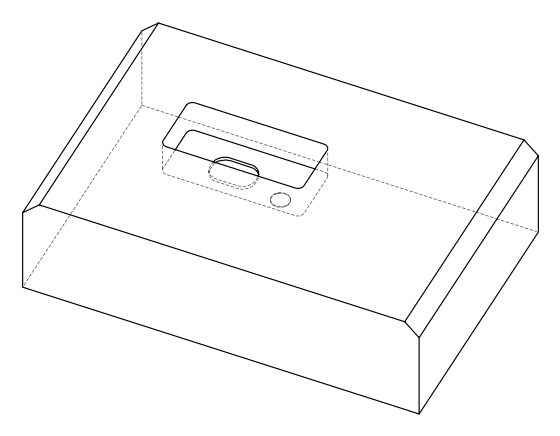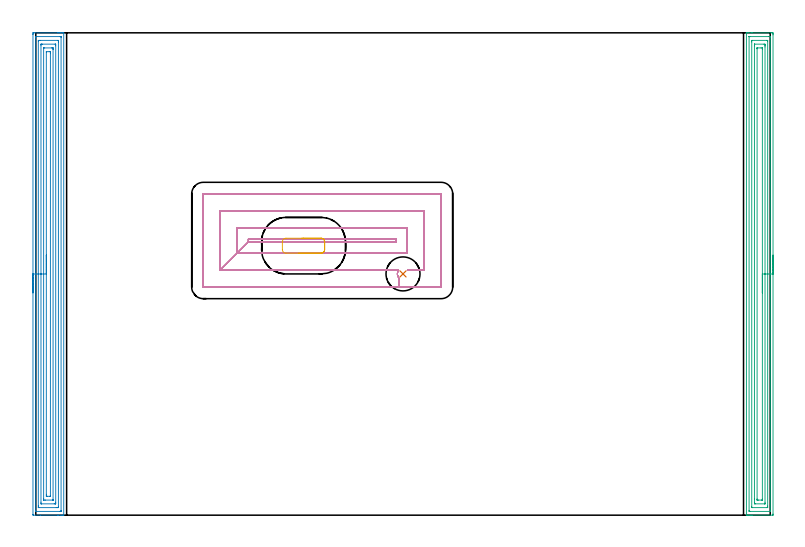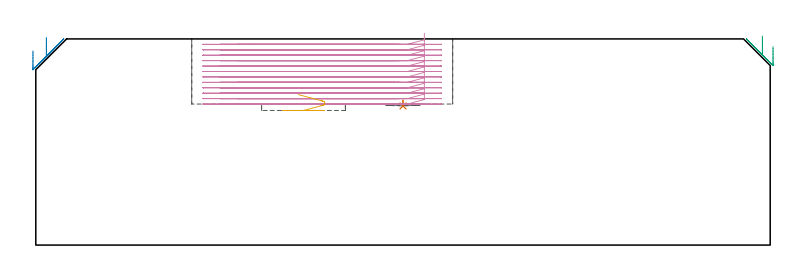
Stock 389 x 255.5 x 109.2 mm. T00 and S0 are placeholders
(PLAN: 5 operations, 3 tool changes, 49.6 min)
(1 INDEXABLE_INSERT_DRILL_BLIND_HOLE_FROM_SOLID | STEP1POCKET | NXT0302_007 | 0.02 min | 8965 mm3)
(2 AREA_MILL | FG_CHAMFER_SURFACE | UGT0205_001 | 12.58 min | 33942 mm3)
(3 AREA_MILL_1 | FG_CHAMFER_SURFACE_1 | UGT0205_001 | 10.54 min | 25393 mm3)
(4 MILL_RECTANGULAR_POCKET | POCKET_RECTANGULAR_STRAIGHT | NXT0201_011 | Follow Part, ap 3, ae 75% | 26.23 min | 283860 mm3)
(5 MILL_RECTANGULAR_POCKET_1 | POCKET_RECTANGULAR_STRAIGHT_1 | UGT0201_105 | Follow Part, ap 5.5, ae 75% | 0.26 min | 4031 mm3)
(TOOL NXT0302_007 | Index. Insert Drill 18mm [880-D1800L25-05] | D18 PA176 FL90 Z2)
(TOOL UGT0205_001 | Chamfer Mill 20 x 3 x 45 deg. | D20 FL50 Z2)
(TOOL NXT0201_011 | ENDMILL 12mm [2P460-1200-NA 1630] | D12 FL38 Z6)
(TOOL UGT0201_105 | End Mill 22 mm | D22 FL25 Z2)
(OP 1 INDEXABLE_INSERT_DRILL_BLIND_HOLE_FROM_SOLID)
G17 G21 G94 G90
T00 M6
G54
G17 G0 G90 X194.5 Y127.8 S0 M3
G43 Z119.2 H1
G94 G81 G98 Z73.7 F250. R76.7
G80
M5
M2
(OP 2 AREA_MILL)
G17 G21 G94 G90
T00 M6
G54
G17 G0 G90 X-1.5 Y117.75 S1061 M3
G43 Z119.2 H0
Z102.9
G94 G1 Y117.788 Z102.028 F250.
Y117.902 Z101.164
Y118.091 Z100.312
Y118.353 Z99.48
Y118.687 Z98.674
Y119.09 Z97.9
Y119.559 Z97.164
Y120.09 Z96.472
Y120.679 Z95.829
Y121.322 Z95.24
Y122.014 Z94.708
Y122.75 Z94.24
Y123.524 Z93.837
Y124.33 Z93.503
Y125.162 Z93.241
Y126.014 Z93.052
Y126.878 Z92.938
Y127.75 Z92.9
Y254.586
X-1.499 Y254.897 Z92.901
X-1.493 Y255.471 Z92.904
X-1.492 Y255.493 Z92.906
X-0.92 Y255.5 Z93.477
X11.548 Z105.942
X12.126 Z106.523
X12.439 Z106.835
X13.017 Z107.413
X13.33 Z107.725
X13.955 Z108.354
X14.393 Z108.793
X14.755 Y255.493 Z109.146
X14.797 Y255.49 Z109.188
X14.8 Y255.343 Z109.2
Y0.157
X14.797 Y0.01 Z109.188
X14.755 Y0.007 Z109.146
X14.393 Y0. Z108.792
X13.955 Z108.354
X13.33 Z107.725
X12.126 Z106.523
X11.548 Z105.942
X2.526 Z96.923
X-1.153 Z93.244
X-1.21 Y0.001 Z93.187
X-1.492 Y0.01 Z92.906
X-1.499 Y0.291 Z92.899
Y0.317
X-1.5 Y127.75 Z92.9
X-0.086 Z94.314
Y253.169
X-0.085 Y253.225 Z94.315
X-0.081 Y253.337 Z94.319
X-0.071 Y253.49 Z94.329
X-0.03 Y253.493 Z94.37
X0.475 Y253.5 Z94.875
X12.944 Y253.499 Z107.344
X13.33 Y253.493 Z107.73
X13.378 Y253.49 Z107.778
X13.384 Y253.281 Z107.784
X13.385 Y253.169 Z107.785
X13.386 Y2.331 Z107.786
X13.385 Y2.275 Z107.785
X13.381 Y2.163 Z107.781
X13.371 Y2.01 Z107.771
X13.33 Y2.007 Z107.73
X12.825 Y2.001 Z107.225
X0.356 Z94.756
X-0.03 Y2.007 Z94.37
X-0.078 Y2.01 Z94.322
X-0.084 Y2.219 Z94.316
X-0.085 Y2.331 Z94.315
X-0.086 Y127.75 Z94.314
X1.328 Z95.728
X1.329 Y250.86 Z95.729
X1.331 Y251.328 Z95.731
X1.333 Y251.434 Z95.733
X1.335 Y251.478 Z95.735
X1.409 Y251.49 Z95.809
X1.582 Y251.498 Z95.982
X1.752 Y251.499 Z96.152
X2.471 Y251.5 Z96.871
X11.72 Y251.499 Z106.12
X11.834 Y251.497 Z106.234
X11.925 Y251.49 Z106.325
X11.965 Y251.485 Z106.365
X11.967 Y251.468 Z106.367
X11.969 Y251.328 Z106.369
X11.971 Y250.904 Z106.371
X11.972 Y250.436 Z106.372
X11.971 Y4.64 Z106.371
X11.969 Y4.172 Z106.369
X11.967 Y4.066 Z106.367
X11.965 Y4.022 Z106.365
X11.891 Y4.01 Z106.291
X11.718 Y4.002 Z106.118
X11.548 Y4.001 Z105.948
X10.829 Y4. Z105.229
X1.58 Y4.001 Z95.98
X1.466 Y4.003 Z95.866
X1.375 Y4.01 Z95.775
X1.335 Y4.015 Z95.735
X1.333 Y4.032 Z95.733
X1.33 Y4.172 Z95.73
X1.329 Y4.596 Z95.729
X1.328 Y5.064 Z95.728
Y127.75
X2.743 Z97.143
Y248.651
X2.748 Y249.438 Z97.148
X2.749 Y249.486 Z97.149
X2.792 Y249.49 Z97.192
X2.898 Y249.495 Z97.298
X3.109 Y249.498 Z97.509
X3.533 Y249.5 Z97.933
X10.21 Y249.499 Z104.61
X10.409 Y249.496 Z104.809
X10.508 Y249.492 Z104.908
X10.55 Y249.489 Z104.95
X10.557 Y248.651 Z104.957
Y6.849
X10.552 Y6.062 Z104.952
X10.551 Y6.014 Z104.951
X10.508 Y6.01 Z104.908
X10.402 Y6.005 Z104.802
X10.191 Y6.002 Z104.591
X9.767 Y6. Z104.167
X3.091 Y6.001 Z97.491
X2.891 Y6.004 Z97.291
X2.792 Y6.008 Z97.192
X2.75 Y6.011 Z97.15
X2.743 Y6.849 Z97.143
Y127.75
X4.157 Z98.557
Y247.134
X4.159 Y247.401 Z98.559
X4.161 Y247.476 Z98.561
X4.164 Y247.491 Z98.564
X4.168 Y247.494 Z98.568
X4.187 Y247.498 Z98.587
X4.265 Y247.499 Z98.665
X4.423 Y247.5 Z98.823
X8.245 Z102.645
X8.877 Y247.499 Z103.277
X9.137 Y247.498 Z103.537
X9.141 Y247.495 Z103.541
X9.142 Y247.493 Z103.542
X9.143 Y246.867 Z103.543
Y246.6
Y8.366
X9.141 Y8.099 Z103.541
X9.139 Y8.024 Z103.539
X9.136 Y8.009 Z103.536
X9.132 Y8.006 Z103.532
X9.113 Y8.003 Z103.513
X9.035 Y8.001 Z103.435
X8.877 Y8. Z103.277
X5.055 Z99.455
X4.423 Y8.001 Z98.823
X4.163 Y8.002 Z98.563
X4.159 Y8.005 Z98.559
X4.158 Y8.007 Z98.558
X4.157 Y8.633 Z98.557
Y8.9
Y127.75
X5.571 Z99.971
X5.572 Y245.082 Z99.972
X5.574 Y245.4 Z99.974
X5.576 Y245.478 Z99.976
X5.577 Y245.489 Z99.977
X5.599 Y245.493 Z99.999
X5.649 Y245.497 Z100.049
X5.788 Y245.5 Z100.188
X7.095 Z101.495
X7.571 Y245.498 Z101.971
X7.697 Y245.491 Z102.097
X7.722 Y245.489 Z102.122
X7.724 Y245.445 Z102.124
X7.727 Y245.342 Z102.127
X7.728 Y245.082 Z102.128
X7.729 Y244.448 Z102.129
X7.728 Y10.418 Z102.128
X7.726 Y10.1 Z102.126
X7.724 Y10.022 Z102.124
X7.723 Y10.011 Z102.123
X7.701 Y10.007 Z102.101
X7.651 Y10.003 Z102.051
X7.512 Y10. Z101.912
X6.205 Z100.605
X5.729 Y10.002 Z100.129
X5.603 Y10.009 Z100.003
X5.578 Y10.011 Z99.978
X5.576 Y10.055 Z99.976
X5.573 Y10.158 Z99.973
X5.572 Y10.418 Z99.972
X5.571 Y11.052 Z99.971
Y127.75
Y128.622 Z100.009
Y129.487 Z100.123
Y130.338 Z100.312
Y131.17 Z100.574
Y131.976 Z100.908
Y132.75 Z101.311
Y133.486 Z101.78
Y134.178 Z102.311
Y134.821 Z102.9
Y135.41 Z103.543
Y135.942 Z104.235
Y136.41 Z104.971
Y136.813 Z105.745
Y137.147 Z106.551
Y137.409 Z107.383
Y137.598 Z108.235
Y137.712 Z109.1
Y137.75 Z109.971
G0 Z119.2
M5
M2
(OP 3 AREA_MILL_1)
G17 G21 G94 G90
T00 M6
G54
G17 G0 G90 X390.5 Y137.75 S1061 M3
G43 Z119.2 H0
Z105.1
G94 G1 Y137.712 Z104.228 F250.
Y137.598 Z103.364
Y137.409 Z102.512
Y137.147 Z101.68
Y136.813 Z100.874
Y136.41 Z100.1
Y135.942 Z99.364
Y135.41 Z98.672
Y134.821 Z98.029
Y134.178 Z97.44
Y133.486 Z96.908
Y132.75 Z96.44
Y131.976 Z96.037
Y131.17 Z95.703
Y130.338 Z95.441
Y129.486 Z95.252
Y128.622 Z95.138
Y127.75 Z95.1
Y0.603
X390.495 Y0.155 Z95.103
X390.492 Y0.01 Z95.106
X390.342 Y0. Z95.255
X379.486 Z106.108
X378.914 Z106.682
X378.605 Z106.991
X378.033 Z107.563
X377.724 Z107.871
X377.106 Z108.494
X376.843 Z108.756
X376.71 Z108.889
X376.433 Y0.01 Z109.166
X376.407 Y0.058 Z109.193
X376.4 Y0.157 Z109.2
Y255.343
X376.406 Y255.49 Z109.193
X376.711 Y255.5 Z108.888
X377.106 Z108.494
X377.724 Z107.871
X378.914 Z106.682
X379.486 Z106.108
X389.462 Z96.135
X390.057 Y255.495 Z95.541
X390.492 Y255.49 Z95.106
X390.495 Y255.341 Z95.103
X390.499 Y254.897 Z95.101
X390.5 Y254.448 Z95.1
Y127.75
X389.086 Z96.514
X389.085 Y2.087 Z96.515
X389.084 Y2.037 Z96.516
X389.081 Y2.014 Z96.519
X389.079 Y2.01 Z96.521
X389.059 Y2.007 Z96.541
X388.676 Y2.001 Z96.924
X378.605 Z106.995
X378.103 Y2.003 Z107.497
X377.907 Y2.01 Z107.693
X377.821 Y2.029 Z107.779
X377.816 Y2.295 Z107.784
X377.815 Y2.387 Z107.785
Y253.413
X377.816 Y253.463 Z107.784
X377.819 Y253.486 Z107.781
X377.821 Y253.49 Z107.779
X377.841 Y253.492 Z107.759
X378.224 Y253.499 Z107.376
X388.295 Z97.305
X388.797 Y253.497 Z96.803
X388.992 Y253.49 Z96.608
X389.079 Y253.471 Z96.521
X389.084 Y253.205 Z96.516
X389.085 Y253.113 Z96.515
X389.086 Y127.75 Z96.514
X387.672 Z97.928
X387.671 Y4.803 Z97.929
X387.669 Y4.172 Z97.931
X387.666 Y4.042 Z97.934
X387.665 Y4.017 Z97.935
X387.639 Y4.01 Z97.961
X387.581 Y4.003 Z98.019
X387.414 Y4.001 Z98.186
X379.655 Z105.945
X379.486 Y4.005 Z106.114
X379.317 Y4.01 Z106.283
X379.235 Y4.024 Z106.365
X379.232 Y4.085 Z106.368
X379.23 Y4.172 Z106.37
X379.229 Y4.432 Z106.371
Y250.697
X379.231 Y251.328 Z106.369
X379.234 Y251.458 Z106.366
X379.235 Y251.483 Z106.365
X379.261 Y251.49 Z106.339
X379.319 Y251.497 Z106.281
X379.486 Y251.499 Z106.114
X387.245 Z98.355
X387.414 Y251.495 Z98.186
X387.583 Y251.49 Z98.017
X387.665 Y251.476 Z97.935
X387.668 Y251.415 Z97.932
X387.67 Y251.328 Z97.93
X387.671 Y251.068 Z97.929
X387.672 Y127.75 Z97.928
X386.257 Z99.343
Y6.849
X386.254 Y6.239 Z99.346
X386.25 Y6.033 Z99.35
X386.248 Y6.009 Z99.352
X386.228 Y6.007 Z99.372
X386.176 Y6.003 Z99.424
X386.071 Y6.001 Z99.529
X381.204 Y6. Z104.396
X380.823 Y6.01 Z104.777
X380.649 Y6.02 Z104.951
X380.648 Y6.119 Z104.952
X380.644 Y6.568 Z104.956
X380.643 Y8.633 Z104.957
Y248.651
X380.646 Y249.261 Z104.954
X380.65 Y249.467 Z104.95
X380.652 Y249.491 Z104.948
X380.672 Y249.493 Z104.928
X380.724 Y249.497 Z104.876
X380.829 Y249.499 Z104.771
X385.696 Z99.904
X386.077 Y249.49 Z99.523
X386.251 Y249.48 Z99.349
X386.252 Y249.381 Z99.348
X386.256 Y248.932 Z99.344
X386.257 Y248.651 Z99.343
Y248.038
Y127.75
X384.843 Z100.757
Y8.488
X384.842 Y8.342 Z100.758
X384.836 Y8.052 Z100.764
X384.833 Y8.008 Z100.767
X384.829 Y8.005 Z100.771
X384.81 Y8.002 Z100.79
X384.771 Y8. Z100.829
X384.515 Z101.085
X382.754 Z102.846
X382.129 Y8.003 Z103.471
X382.088 Y8.006 Z103.512
X382.071 Y8.009 Z103.529
X382.064 Y8.124 Z103.536
X382.059 Y8.415 Z103.541
X382.057 Y8.56 Z103.543
Y247.012
X382.058 Y247.158 Z103.542
X382.064 Y247.448 Z103.536
X382.067 Y247.492 Z103.533
X382.071 Y247.495 Z103.529
X382.09 Y247.498 Z103.51
X382.129 Y247.5 Z103.471
X382.385 Z103.215
X384.146 Z101.454
X384.771 Y247.497 Z100.829
X384.812 Y247.494 Z100.788
X384.829 Y247.491 Z100.771
X384.836 Y247.376 Z100.764
X384.841 Y247.085 Z100.759
X384.843 Y246.94 Z100.757
Y127.75
Y126.878 Z100.795
Y126.014 Z100.909
Y125.162 Z101.098
Y124.33 Z101.36
Y123.524 Z101.694
Y122.75 Z102.097
Y122.014 Z102.565
Y121.322 Z103.096
Y120.679 Z103.686
Y120.09 Z104.329
Y119.558 Z105.021
Y119.09 Z105.757
Y118.687 Z106.531
Y118.353 Z107.337
Y118.091 Z108.169
Y117.902 Z109.02
Y117.788 Z109.885
Y117.75 Z110.757
G0 Z119.2
M5
M2
(OP 4 MILL_RECTANGULAR_POCKET)
G17 G21 G94 G90
T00 M6
G54
G17 G0 G90 X205.8 Y142.643 S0 M3
G43 Z119.2 H1
Z112.2
G94 G1 Y129.7 Z108.732 F250.
X196.817 Z106.325
X205.8 F500.
Y161.3
X97.6
Y129.7
X112.6 Y144.7
X190.8
Y146.3
X112.6
Y144.7
X106.6 Y138.7
X196.8
Y152.3
X106.6
Y138.7
X97.6 Y129.7
X192.188
G3 X191.553 Y127.273 R3.031
X191.67 Y126.812 R3.031
X192.188 Y125.9 R3.046
G1 Y120.7
X214.7
X214.755 Y120.705
X214.795 Y120.745
X214.8 Y120.8
Y170.2
X214.795 Y170.255
X214.755 Y170.295
X214.7 Y170.3
X88.7
X88.645 Y170.295
X88.605 Y170.255
X88.6 Y170.2
Y120.8
X88.605 Y120.745
X88.645 Y120.705
X88.7 Y120.7
X192.188
X193.188
G0 X205.8 Y142.643 Z109.325
G1 Y129.7 Z105.857 F250.
X196.817 Z103.45
X205.8 F500.
Y161.3
X97.6
Y129.7
X112.6 Y144.7
X190.8
Y146.3
X112.6
Y144.7
X106.6 Y138.7
X196.8
Y152.3
X106.6
Y138.7
X97.6 Y129.7
X192.188
G3 X191.67 Y126.812 R3.031
X192.188 Y125.9 R3.046
G1 Y120.7
X214.7
X214.755 Y120.705
X214.795 Y120.745
X214.8 Y120.8
Y170.2
X214.795 Y170.255
X214.755 Y170.295
X214.7 Y170.3
X88.7
X88.645 Y170.295
X88.605 Y170.255
X88.6 Y170.2
Y120.8
X88.605 Y120.745
X88.645 Y120.705
X88.7 Y120.7
X192.188
X193.188
G0 X205.8 Y142.637 Z106.45
G1 Y129.7 Z102.983 F250.
X196.811 Z100.575
X205.8 F500.
Y161.3
X97.6
Y129.7
X112.6 Y144.7
X190.8
Y146.3
X112.6
Y144.7
X106.6 Y138.7
X196.8
Y152.3
X106.6
Y138.7
X97.6 Y129.7
X192.188
G3 X191.67 Y126.812 R3.031
G1 X191.824 Y126.455
G3 X192.188 Y125.9 R3.046
G1 Y120.7
X214.7
X214.755 Y120.705
X214.795 Y120.745
X214.8 Y120.8
Y170.2
X214.795 Y170.255
X214.755 Y170.295
X214.7 Y170.3
X88.7
X88.645 Y170.295
X88.605 Y170.255
X88.6 Y170.2
Y120.8
X88.605 Y120.745
X88.645 Y120.705
X88.7 Y120.7
X192.188
X193.188
G0 X205.8 Y142.637 Z103.575
G1 Y129.7 Z100.108 F250.
X196.811 Z97.7
X205.8 F500.
Y161.3
X97.6
Y129.7
X112.6 Y144.7
X190.8
Y146.3
X112.6
Y144.7
X106.6 Y138.7
X196.8
Y152.3
X106.6
Y138.7
X97.6 Y129.7
X192.188
G3 X191.67 Y126.812 R3.031
G1 X191.824 Y126.455
G3 X192.188 Y125.9 R3.046
G1 Y120.7
X214.7
X214.755 Y120.705
X214.795 Y120.745
X214.8 Y120.8
Y170.2
X214.795 Y170.255
X214.755 Y170.295
X214.7 Y170.3
X88.7
X88.645 Y170.295
X88.605 Y170.255
X88.6 Y170.2
Y120.8
X88.605 Y120.745
X88.645 Y120.705
X88.7 Y120.7
X192.188
X193.188
G0 X205.8 Y142.643 Z100.7
G1 Y129.7 Z97.232 F250.
X196.817 Z94.825
X205.8 F500.
Y161.3
X97.6
Y129.7
X112.6 Y144.7
X190.8
Y146.3
X112.6
Y144.7
X106.6 Y138.7
X196.8
Y152.3
X106.6
Y138.7
X97.6 Y129.7
X192.188
G3 X191.67 Y126.812 R3.031
X192.188 Y125.9 R3.046
G1 Y120.7
X214.7
X214.755 Y120.705
X214.795 Y120.745
X214.8 Y120.8
Y170.2
X214.795 Y170.255
X214.755 Y170.295
X214.7 Y170.3
X88.7
X88.645 Y170.295
X88.605 Y170.255
X88.6 Y170.2
Y120.8
X88.605 Y120.745
X88.645 Y120.705
X88.7 Y120.7
X192.188
X193.188
G0 X205.8 Y142.643 Z97.825
G1 Y129.7 Z94.357 F250.
X196.817 Z91.95
X205.8 F500.
Y161.3
X97.6
Y129.7
X112.6 Y144.7
X190.8
Y146.3
X112.6
Y144.7
X106.6 Y138.7
X196.8
Y152.3
X106.6
Y138.7
X97.6 Y129.7
X192.188
G3 X191.67 Y126.812 R3.031
X192.188 Y125.9 R3.046
G1 Y120.7
X214.7
X214.755 Y120.705
X214.795 Y120.745
X214.8 Y120.8
Y170.2
X214.795 Y170.255
X214.755 Y170.295
X214.7 Y170.3
X88.7
X88.645 Y170.295
X88.605 Y170.255
X88.6 Y170.2
Y120.8
X88.605 Y120.745
X88.645 Y120.705
X88.7 Y120.7
X192.188
X193.188
G0 X205.8 Y142.642 Z94.95
G1 Y129.7 Z91.482 F250.
X196.817 Z89.075
X205.8 F500.
Y161.3
X97.6
Y129.7
X112.6 Y144.7
X190.8
Y146.3
X112.6
Y144.7
X106.6 Y138.7
X196.8
Y152.3
X106.6
Y138.7
X97.6 Y129.7
X192.188
G3 X191.67 Y126.812 R3.031
X192.188 Y125.9 R3.046
G1 Y120.7
X214.7
X214.755 Y120.705
X214.795 Y120.745
X214.8 Y120.8
Y170.2
X214.795 Y170.255
X214.755 Y170.295
X214.7 Y170.3
X88.7
X88.645 Y170.295
X88.605 Y170.255
X88.6 Y170.2
Y120.8
X88.605 Y120.745
X88.645 Y120.705
X88.7 Y120.7
X192.188
X193.188
G0 X205.8 Y142.642 Z92.075
G1 Y129.7 Z88.607 F250.
X196.817 Z86.2
X205.8 F500.
Y161.3
X97.6
Y129.7
X112.6 Y144.7
X190.8
Y146.3
X112.6
Y144.7
X106.6 Y138.7
X196.8
Y152.3
X106.6
Y138.7
X97.6 Y129.7
X192.188
G3 X191.553 Y127.272 R3.031
X191.67 Y126.812 R3.031
G1 X191.824 Y126.455
X191.879 Y126.352
X191.931 Y126.262
X192.148 Y125.949
X192.188 Y125.9
Y120.7
X214.7
X214.755 Y120.705
X214.795 Y120.745
X214.8 Y120.8
Y170.2
X214.795 Y170.255
X214.755 Y170.295
X214.7 Y170.3
X88.7
X88.645 Y170.295
X88.605 Y170.255
X88.6 Y170.2
Y120.8
X88.605 Y120.745
X88.645 Y120.705
X88.7 Y120.7
X192.188
X193.188
G0 X205.8 Y142.642 Z89.2
G1 Y129.7 Z85.732 F250.
X196.817 Z83.325
X205.8 F500.
Y161.3
X97.6
Y129.7
X112.6 Y144.7
X190.8
Y146.3
X112.6
Y144.7
X106.6 Y138.7
X196.8
Y152.3
X106.6
Y138.7
X97.6 Y129.7
X192.188
G3 X191.553 Y127.272 R3.031
X191.67 Y126.812 R3.031
G1 X191.824 Y126.455
X191.879 Y126.352
X191.931 Y126.262
X192.148 Y125.949
X192.188 Y125.9
Y120.7
X214.7
X214.755 Y120.705
X214.795 Y120.745
X214.8 Y120.8
Y170.2
X214.795 Y170.255
X214.755 Y170.295
X214.7 Y170.3
X88.7
X88.645 Y170.295
X88.605 Y170.255
X88.6 Y170.2
Y120.8
X88.605 Y120.745
X88.645 Y120.705
X88.7 Y120.7
X192.188
X193.188
G0 X205.8 Y142.643 Z86.325
G1 Y129.7 Z82.857 F250.
X196.817 Z80.45
X205.8 F500.
Y161.3
X97.6
Y129.7
X112.6 Y144.7
X190.8
Y146.3
X112.6
Y144.7
X106.6 Y138.7
X196.8
Y152.3
X106.6
Y138.7
X97.6 Y129.7
X192.188
G3 X191.67 Y126.812 R3.031
X192.188 Y125.9 R3.046
G1 Y120.7
X214.7
X214.755 Y120.705
X214.795 Y120.745
X214.8 Y120.8
Y170.2
X214.795 Y170.255
X214.755 Y170.295
X214.7 Y170.3
X88.7
X88.645 Y170.295
X88.605 Y170.255
X88.6 Y170.2
Y120.8
X88.605 Y120.745
X88.645 Y120.705
X88.7 Y120.7
X192.188
X193.188
G0 X205.8 Y142.643 Z83.45
G1 Y129.7 Z79.982 F250.
X196.817 Z77.575
X205.8 F500.
Y161.3
X97.6
Y129.7
X112.6 Y144.7
X190.8
Y146.3
X112.6
Y144.7
X106.6 Y138.7
X196.8
Y152.3
X106.6
Y138.7
X97.6 Y129.7
X192.188
G3 X191.67 Y126.812 R3.031
X192.188 Y125.9 R3.046
G1 Y120.7
X214.7
X214.755 Y120.705
X214.795 Y120.745
X214.8 Y120.8
Y170.2
X214.795 Y170.255
X214.755 Y170.295
X214.7 Y170.3
X88.7
X88.645 Y170.295
X88.605 Y170.255
X88.6 Y170.2
Y120.8
X88.605 Y120.745
X88.645 Y120.705
X88.7 Y120.7
X192.188
X193.188
G0 X205.8 Y142.643 Z80.575
G1 Y129.7 Z77.107 F250.
X196.817 Z74.7
X205.8 F500.
Y161.3
X97.6
Y129.7
X112.6 Y144.7
X190.8
Y146.3
X112.6
Y144.7
X106.6 Y138.7
X196.8
Y152.3
X106.6
Y138.7
X97.6 Y129.7
X192.188
G3 X191.824 Y126.455 R3.022
X192.188 Y125.9 R3.046
G1 Y120.7
X214.7
X214.755 Y120.705
X214.795 Y120.745
X214.8 Y120.8
Y170.2
X214.795 Y170.255
X214.755 Y170.295
X214.7 Y170.3
X88.7
X88.645 Y170.295
X88.605 Y170.255
X88.6 Y170.2
Y120.8
X88.605 Y120.745
X88.645 Y120.705
X88.7 Y120.7
X192.188
X193.188
G0 Z119.2
M5
M2
(OP 5 MILL_RECTANGULAR_POCKET_1)
G17 G21 G94 G90
T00 M6
G54
G17 G0 G90 X139.072 Y138.8 S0 M3
G43 Z119.2 H0
Z79.714
G94 G1 X151.1 Z76.491 F250.
X151.238 Z76.455
X151.619 Y138.867 Z76.351
X151.979 Y139.01 Z76.247
X152.303 Y139.223 Z76.143
X152.577 Y139.497 Z76.039
X152.79 Y139.821 Z75.936
X152.933 Y140.181 Z75.832
X153. Y140.562 Z75.728
Y144.938 Z74.555
X152.933 Y145.319 Z74.452
X152.79 Y145.679 Z74.348
X152.577 Y146.003 Z74.244
X152.303 Y146.277 Z74.14
X151.979 Y146.49 Z74.036
X151.619 Y146.633 Z73.933
X151.238 Y146.7 Z73.829
X151.1 Z73.792
X141.8 Z71.3
X132.5 F500.
G3 X130.6 Y144.8 R1.9
G1 Y140.7
G3 X132.5 Y138.8 R1.9
G1 X151.1
G3 X153. Y140.7 R1.9
G1 Y144.8
G3 X151.1 Y146.7 R1.9
G1 X141.8
X140.8
G0 Z119.2
M5
M2
